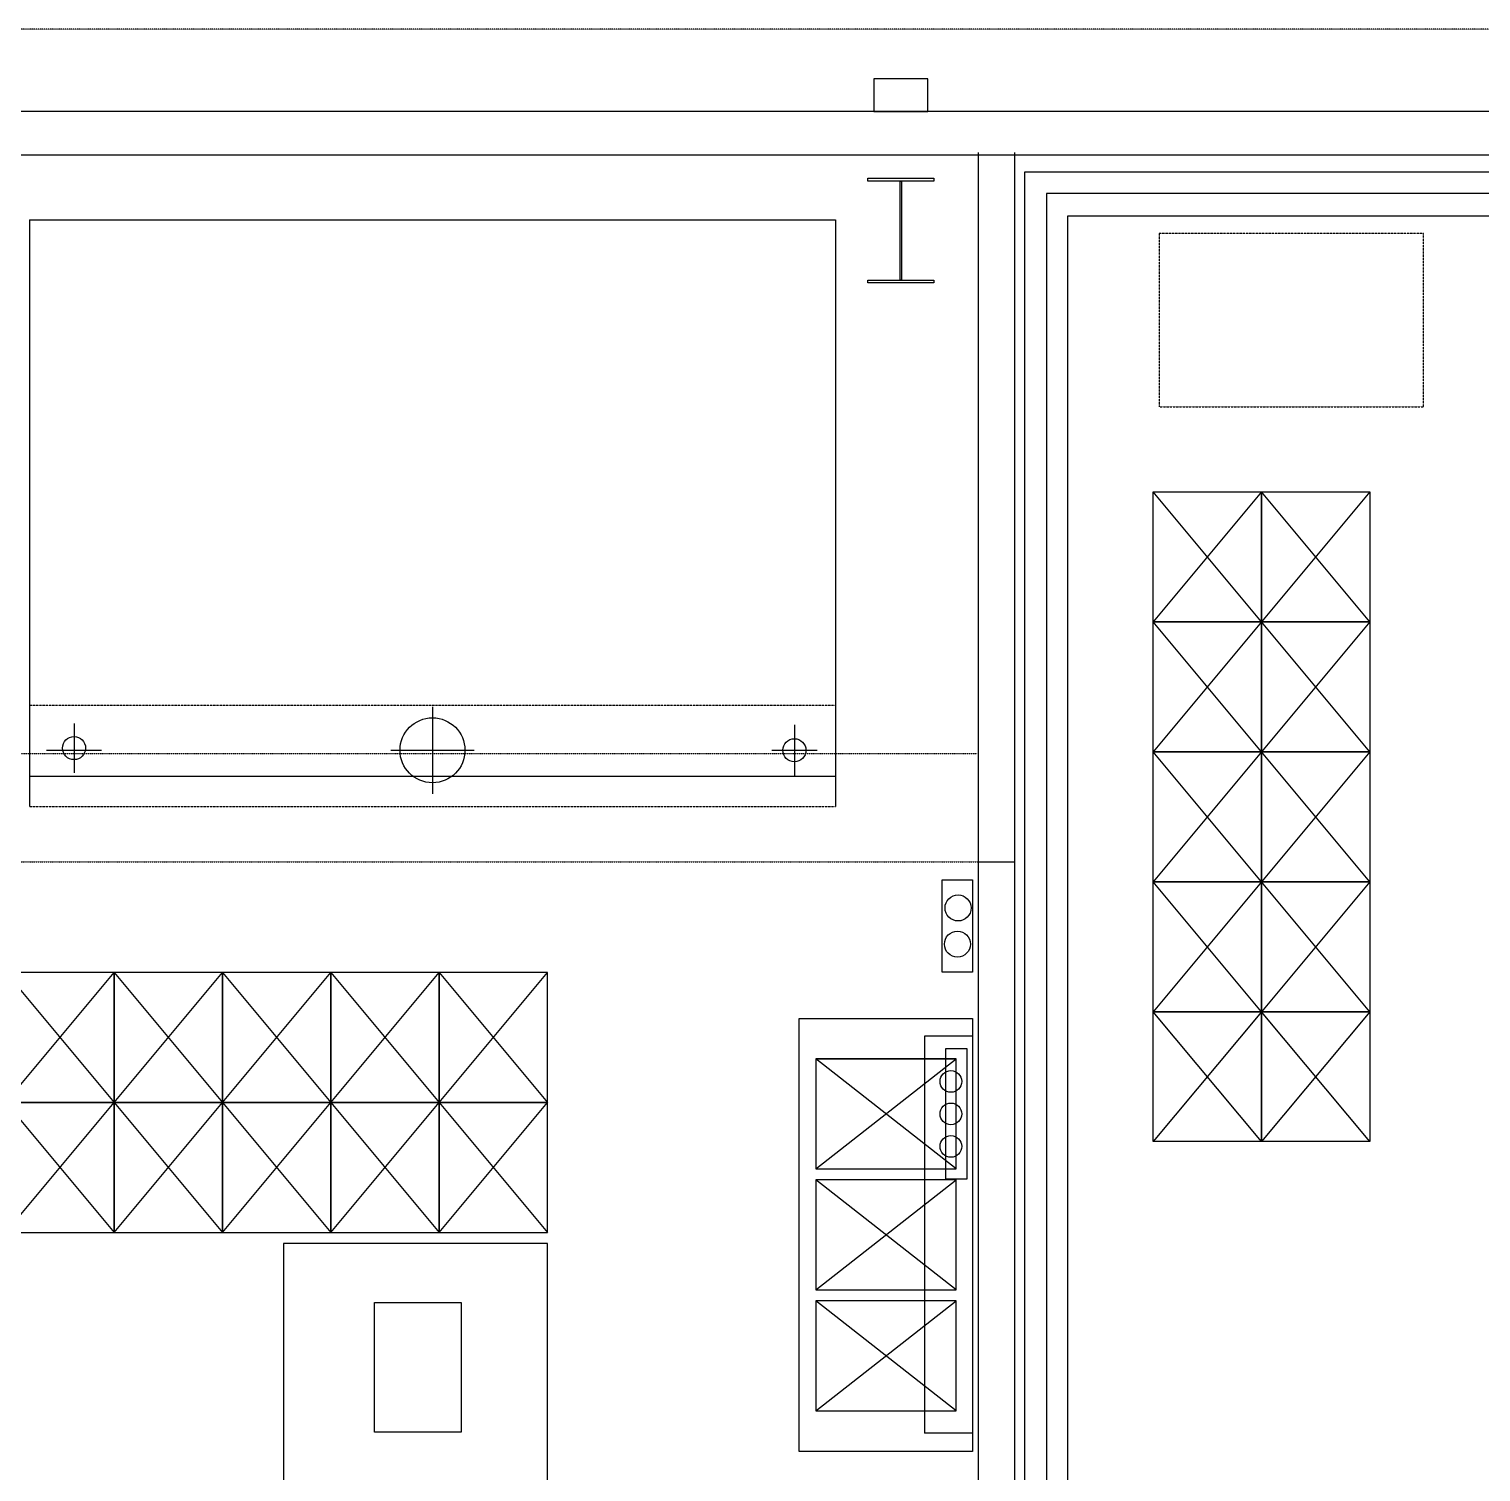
# Model space of a CAD drawing. Header units: millimetres. Extents: x -155 to 94595, y -3153 to 63413.
# Drawn here: x 79670 to 86373, y 56214 to 62877 of the extents above; entities that cross this region are included whole.
import ezdxf

# ---------------------------------------------------------------- set-up
doc = ezdxf.new("R2010")
doc.units = ezdxf.units.MM
for name, pattern in [('REFERENCIA CAMPECHE$0$Ca-mx-xgroc$0$DASHED2', [0.375, 0.25, -0.125]), ('REFERENCIA CAMPECHE$0$Ca-mx-xgroc$0$HIDDEN2', [0.1875, 0.125, -0.0625]), ('REFERENCIA CAMPECHE$0$SO-BASE1$0$HIDDEN2', [0.1875, 0.125, -0.0625]), ('TRATTEGGIATA2', [0.375, 0.25, -0.125])]:
    doc.linetypes.add(name, pattern=pattern)
for name, color, linetype in [('4', 251, 'Continuous'), ('5', 1, 'TRATTEGGIATA2'), ('int', 185, 'Continuous'), ('section', 2, 'Continuous'), ('wall', 5, 'Continuous')]:
    doc.layers.add(name, color=color, linetype=linetype)

msp = doc.modelspace()

# ---------------------------------------------------------------- linework, layer by layer
at = {"layer": '4'}
msp.add_lwpolyline([(83569.86, 62496.989), (83819.86, 62496.989), (83819.86, 62646.989), (83569.86, 62646.989)], close=True, dxfattribs=at)
at = {"layer": '5', "linetype": 'REFERENCIA CAMPECHE$0$SO-BASE1$0$HIDDEN2'}
msp.add_line((94584.86, 62877.489), (204.86, 62877.489), dxfattribs=at)
at = {"layer": 'int'}
for p, q in [((79672.822, 61996.991), (83392.822, 61996.991)), ((79672.822, 61996.991), (79672.822, 59286.991)), ((83392.822, 61996.991), (83392.822, 59286.991)), ((85360.097, 60139.821), (84860.097, 60739.821)), ((85360.097, 60739.821), (84860.097, 60139.821)), ((84860.097, 60739.821), (85360.097, 60739.821)), ((84860.097, 60139.821), (84860.097, 60739.821)), ((85360.097, 60739.821), (85360.097, 60139.821)), ((85360.097, 60739.821), (85860.097, 60739.821)), ((85360.097, 60139.821), (85360.097, 60739.821)), ((85860.097, 60739.821), (85360.097, 60139.821)), ((85860.097, 60139.821), (85360.097, 60739.821)), ((85860.097, 60739.821), (85860.097, 60139.821)), ((85360.097, 59539.821), (84860.097, 60139.821)), ((85360.097, 60139.821), (84860.097, 59539.821)), ((84860.097, 60139.821), (85360.097, 60139.821)), ((84860.097, 59539.821), (84860.097, 60139.821)), ((85360.097, 60139.821), (84860.097, 60139.821)), ((85360.097, 60139.821), (85860.097, 60139.821)), ((85360.097, 59539.821), (85360.097, 60139.821)), ((85860.097, 60139.821), (85360.097, 59539.821)), ((85860.097, 59539.821), (85360.097, 60139.821)), ((85360.097, 60139.821), (85360.097, 59539.821)), ((85860.097, 60139.821), (85360.097, 60139.821)), ((85860.097, 60139.821), (85860.097, 59539.821)), ((81532.822, 59747.717), (81532.822, 59346.265)), ((79877.98, 59670.633), (79877.98, 59443.349)), ((83203.469, 59664.145), (83203.469, 59429.834)), ((79751.659, 59546.991), (80004.3, 59546.991)), ((81339.813, 59546.991), (81725.832, 59546.991)), ((83098.735, 59546.989), (83308.204, 59546.989)), ((85360.097, 59539.821), (84860.097, 59539.821)), ((85360.097, 58939.821), (84860.097, 59539.821)), ((85360.097, 59539.821), (84860.097, 58939.821)), ((84860.097, 59539.821), (85360.097, 59539.821)), ((84860.097, 58939.821), (84860.097, 59539.821)), ((85860.097, 59539.821), (85360.097, 59539.821)), ((85360.097, 59539.821), (85360.097, 58939.821)), ((85360.097, 59539.821), (85860.097, 59539.821)), ((85360.097, 58939.821), (85360.097, 59539.821)), ((85860.097, 59539.821), (85360.097, 58939.821)), ((85860.097, 58939.821), (85360.097, 59539.821)), ((85860.097, 59539.821), (85860.097, 58939.821)), ((79672.822, 59426.991), (83392.822, 59426.991)), ((83886.221, 58521.804), (83886.221, 58949.408)), ((83886.221, 58949.408), (84026.221, 58949.408)), ((84026.221, 58949.408), (84026.221, 58521.804)), ((85360.097, 58339.821), (84860.097, 58939.821)), ((85360.097, 58939.821), (84860.097, 58339.821)), ((84860.097, 58939.821), (85360.097, 58939.821)), ((84860.097, 58339.821), (84860.097, 58939.821)), ((85360.097, 58939.821), (84860.097, 58939.821)), ((85360.097, 58939.821), (85360.097, 58339.821)), ((85360.097, 58939.821), (85860.097, 58939.821)), ((85360.097, 58339.821), (85360.097, 58939.821)), ((85860.097, 58939.821), (85360.097, 58339.821)), ((85860.097, 58339.821), (85360.097, 58939.821)), ((85860.097, 58939.821), (85360.097, 58939.821)), ((85860.097, 58939.821), (85860.097, 58339.821)), ((79563.85, 57920.146), (80063.85, 58520.146)), ((79563.85, 58520.146), (80063.85, 57920.146)), ((80063.85, 58520.146), (79563.85, 58520.146)), ((80063.85, 57920.146), (80563.85, 58520.146)), ((80063.85, 58520.146), (80563.85, 57920.146)), ((80563.85, 58520.146), (80063.85, 58520.146)), ((80063.85, 58520.146), (80063.85, 57920.146)), ((80063.85, 57920.146), (80063.85, 58520.146)), ((80563.85, 57920.146), (81063.85, 58520.146)), ((80563.85, 58520.146), (81063.85, 57920.146)), ((81063.85, 58520.146), (80563.85, 58520.146)), ((80563.85, 58520.146), (80563.85, 57920.146)), ((80563.85, 57920.146), (80563.85, 58520.146)), ((81063.85, 57920.146), (81063.85, 58520.146)), ((81063.85, 57920.146), (81563.85, 58520.146)), ((81063.85, 58520.146), (81563.85, 57920.146)), ((81563.85, 58520.146), (81063.85, 58520.146)), ((81063.85, 58520.146), (81063.85, 57920.146)), ((81563.85, 57920.146), (82063.85, 58520.146)), ((81563.85, 58520.146), (82063.85, 57920.146)), ((82063.85, 58520.146), (81563.85, 58520.146)), ((81563.85, 58520.146), (81563.85, 57920.146)), ((81563.85, 57920.146), (81563.85, 58520.146)), ((82063.85, 57920.146), (82063.85, 58520.146)), ((84026.221, 58521.804), (83886.221, 58521.804)), ((84860.097, 58339.821), (85360.097, 58339.821)), ((84860.097, 57739.821), (84860.097, 58339.821)), ((85360.097, 58339.821), (84860.097, 57739.821)), ((85360.097, 57739.821), (84860.097, 58339.821)), ((85360.097, 58339.821), (84860.097, 58339.821)), ((85360.097, 58339.821), (85360.097, 57739.821)), ((85860.097, 58339.821), (85360.097, 58339.821)), ((85860.097, 57739.821), (85360.097, 58339.821)), ((85860.097, 58339.821), (85360.097, 57739.821)), ((85360.097, 58339.821), (85860.097, 58339.821)), ((85360.097, 57739.821), (85360.097, 58339.821)), ((85860.097, 58339.821), (85860.097, 57739.821)), ((83804.047, 58226.129), (83804.047, 56393.242)), ((84026.221, 58226.129), (83804.047, 58226.129)), ((83302.421, 58121.699), (83950.021, 58121.699)), ((83950.021, 57613.699), (83302.421, 58121.699)), ((83950.021, 57613.699), (83302.421, 58121.699)), ((83302.421, 57613.699), (83950.021, 58121.699)), ((84001.221, 58167.7), (83901.221, 58167.7)), ((83901.221, 58167.7), (83901.221, 57567.7)), ((84001.221, 57567.7), (84001.221, 58167.7)), ((79563.85, 57920.146), (80063.85, 57920.146)), ((80063.85, 57920.146), (79563.85, 57920.146)), ((79563.85, 57920.146), (80063.85, 57320.146)), ((79563.85, 57320.146), (80063.85, 57920.146)), ((80063.85, 57920.146), (80563.85, 57920.146)), ((80063.85, 57320.146), (80063.85, 57920.146)), ((80563.85, 57920.146), (80063.85, 57920.146)), ((80063.85, 57920.146), (80063.85, 57320.146)), ((80063.85, 57920.146), (80563.85, 57320.146)), ((80063.85, 57320.146), (80563.85, 57920.146)), ((80563.85, 57920.146), (81063.85, 57920.146)), ((81063.85, 57920.146), (80563.85, 57920.146)), ((80563.85, 57920.146), (80563.85, 57320.146)), ((80563.85, 57920.146), (81063.85, 57320.146)), ((80563.85, 57320.146), (81063.85, 57920.146)), ((80563.85, 57320.146), (80563.85, 57920.146)), ((81063.85, 57320.146), (81063.85, 57920.146)), ((81063.85, 57920.146), (81563.85, 57920.146)), ((81563.85, 57920.146), (81063.85, 57920.146)), ((81063.85, 57920.146), (81063.85, 57320.146)), ((81063.85, 57920.146), (81563.85, 57320.146)), ((81063.85, 57320.146), (81563.85, 57920.146)), ((81563.85, 57920.146), (82063.85, 57920.146)), ((81563.85, 57320.146), (81563.85, 57920.146)), ((82063.85, 57920.146), (81563.85, 57920.146)), ((81563.85, 57920.146), (81563.85, 57320.146)), ((81563.85, 57920.146), (82063.85, 57320.146)), ((81563.85, 57320.146), (82063.85, 57920.146)), ((82063.85, 57320.146), (82063.85, 57920.146)), ((85360.097, 57739.821), (84860.097, 57739.821)), ((85860.097, 57739.821), (85360.097, 57739.821)), ((83302.421, 57054.899), (83950.021, 57562.899)), ((83950.021, 57054.899), (83302.421, 57562.899)), ((83901.221, 57567.7), (84001.221, 57567.7)), ((79563.85, 57320.146), (80063.85, 57320.146)), ((80063.85, 57320.146), (80563.85, 57320.146)), ((80563.85, 57320.146), (81063.85, 57320.146)), ((81063.85, 57320.146), (81563.85, 57320.146)), ((81563.85, 57320.146), (82063.85, 57320.146)), ((80844.65, 57270.146), (80844.65, 54771.746)), ((82063.85, 57270.146), (80844.65, 57270.146)), ((82063.85, 54771.746), (82063.85, 57270.146)), ((81265.838, 56397.653), (81265.838, 56997.653)), ((81265.838, 56997.653), (81665.838, 56997.653)), ((81665.838, 56997.653), (81665.838, 56397.653)), ((83950.021, 56496.099), (83302.421, 57004.099)), ((83302.421, 56496.099), (83950.021, 57004.099)), ((81665.838, 56397.653), (81265.838, 56397.653)), ((84026.221, 56393.242), (83804.047, 56393.242))]:
    msp.add_line(p, q, dxfattribs=at)
at = {"layer": 'int', "linetype": 'REFERENCIA CAMPECHE$0$Ca-mx-xgroc$0$DASHED2'}
for p, q in [((86107.224, 61932.574), (84887.224, 61932.574)), ((84887.224, 61932.574), (84887.224, 61132.574)), ((86107.224, 61132.574), (86107.224, 61932.574)), ((84887.224, 61132.574), (86107.224, 61132.574)), ((79672.822, 59754.678), (83392.822, 59754.678)), ((79672.822, 59286.991), (83392.822, 59286.991))]:
    msp.add_line(p, q, dxfattribs=at)
at = {"layer": 'int', "linetype": 'REFERENCIA CAMPECHE$0$Ca-mx-xgroc$0$HIDDEN2'}
for p, q in [((84047.859, 59531.164), (73825.905, 59531.164)), ((73264.86, 59031.164), (84047.859, 59031.164))]:
    msp.add_line(p, q, dxfattribs=at)
at = {"layer": 'int'}
for points in [[(84026.221, 56308.899), (83226.221, 56308.899), (83226.221, 58308.899), (84026.221, 58308.899)], [(83302.421, 57613.699), (83950.021, 57613.699), (83950.021, 58121.699), (83302.421, 58121.699)], [(83302.421, 57054.899), (83950.021, 57054.899), (83950.021, 57562.899), (83302.421, 57562.899)], [(83302.421, 56496.099), (83950.021, 56496.099), (83950.021, 57004.099), (83302.421, 57004.099)]]:
    msp.add_lwpolyline(points, close=True, dxfattribs=at)
for centre, radius in [((81532.822, 59546.991), 150), ((79877.98, 59556.991), 53.293), ((83203.469, 59546.989), 53.293), ((83959.081, 58818.897, 0), 60), ((83956.221, 58651.804, 0), 60), ((83926.221, 58017.7), 50), ((83926.221, 57867.7), 50), ((83926.221, 57717.7), 50)]:
    msp.add_circle(centre, radius, dxfattribs=at)
at = {"layer": 'section'}
msp.add_lwpolyline([(84367.859, 62117.889), (84367.859, 54733.999), (85148.014, 54733.999), (85148.014, 54634.003), (84267.859, 54634.003), (84267.859, 62217.889), (86627.014, 62217.889), (87434.86, 62217.893), (87434.86, 61503.868), (87434.86, 54633.999), (86368.015, 54634.014), (86368.015, 54734.011), (87334.86, 54734.013), (87334.86, 61403.868), (87334.86, 62117.894), (86527.014, 62117.889)], close=True, dxfattribs=at)
at = {"layer": 'wall'}
msp.add_line((84047.859, 59031.164), (84221.221, 59031.164), dxfattribs=at)
for points in [[(47717.266, 62496.989), (47717.266, 62296.989), (94344.86, 62296.989), (94344.86, 19996.989), (93634.06, 19997.566), (93634.06, 19796.989), (94544.86, 19796.989), (94544.86, 62496.989)], [(83542.36, 62188.489), (83847.36, 62188.489), (83847.36, 62175.489), (83542.36, 62175.489)], [(83691.86, 61718.489), (83691.86, 62175.489), (83697.86, 62175.489), (83697.86, 61718.489)], [(83542.36, 61718.489), (83847.36, 61718.489), (83847.36, 61705.489), (83542.36, 61705.489)]]:
    msp.add_lwpolyline(points, close=True, dxfattribs=at)
for points in [[(84051.221, 62306.777), (84051.221, 54634.691), (84221.221, 54634.691), (84221.221, 62306.777)], [(86418.014, 54733.981), (86418.014, 54783.969), (86468.014, 54833.969), (87234.86, 54833.969), (87234.854, 62013.868), (84463.889, 62013.863), (84463.889, 54833.999), (85047.999, 54833.972)]]:
    msp.add_lwpolyline(points, dxfattribs=at)

doc.saveas('drawing.dxf')
